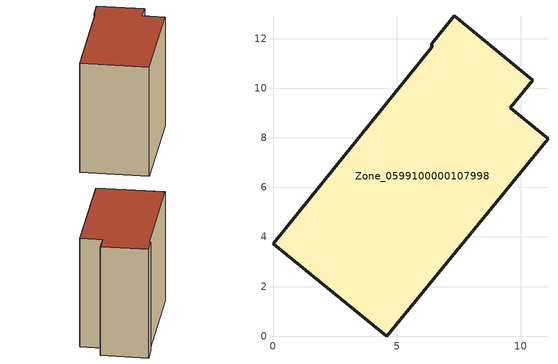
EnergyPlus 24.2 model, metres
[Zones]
Zone_0599100000107998
 floor ground (C_G): 11.1,7.97 4.59,0 0,3.73 6.41,11.65 6.41,11.8 7.31,12.92 10.48,10.33 9.57,9.22 z0
 wall outside (C_F): 6.41,11.65 0,3.73 4.59,0 11.1,7.97 9.57,9.22 10.48,10.33 7.31,12.92 6.41,11.8 6.41,11.65 z0:10.07
 roof outside (C_R): 7.31,12.92 6.41,11.8 6.41,11.65 0,3.73 4.59,0 11.1,7.97 9.57,9.22 10.48,10.33 z10.07
[BUILDING]
Pand.0599100000107998: North Axis=0; Terrain=City; Loads Convergence Tolerance Value=0.04; Temperature Convergence Tolerance Value=0.4; Solar Distribution=FullExterior; Maximum Number of Warmup Days=25; Minimum Number of Warmup Days=1
[Site:Location]
Rotterdam.The.Hague.AP_ZH_NLD Design_Conditions: Latitude=51.96; Longitude=4.45; Time Zone=1; Elevation=-4.5
[SITE:GROUNDTEMPERATURE:BUILDINGSURFACE]
18, 18, 18, 18, 18, 18, 18, 18, 18, 18, 18, 18
[MATERIAL] Thermal Absorptance=0.9; Solar Absorptance=0.7; Visible Absorptance=0.7
Name | Roughness | Thickness | Conductivity | Density | Specific Heat
G.TI.1946 | MediumSmooth | 0.15 | 1 | 540 | 1210
F.TI.1946 | Rough | 0.3 | 0.857143 | 1920 | 840
R.TI.1946 | MediumRough | 0.2 | 0.1 | 1500 | 1000
[CONSTRUCTION]
C_G: G.TI.1946
C_F: F.TI.1946
C_R: R.TI.1946
[ZONE]
Zone_0599100000107998: Type=1; Multiplier=1; Ceiling Height=Autocalculate; Volume=Autocalculate; Floor Area=autocalculate; Part of Total Floor Area=Yes
[ZONEINFILTRATION:DESIGNFLOWRATE]
Infil_Zone_0599100000107998: Zone or ZoneList or Space or SpaceList=Zone_0599100000107998; Schedule=AlwaysOn; Design Flow Rate Calculation Method=Flow/Area; Flow Rate per Floor Area=0.003; Constant Term Coefficient=1; Temperature Term Coefficient=0; Velocity Term Coefficient=0; Velocity Squared Term Coefficient=0
[HVACTEMPLATE:ZONE:IDEALLOADSAIRSYSTEM]
Zone_0599100000107998: Maximum Heating Supply Air Temperature=50; Minimum Cooling Supply Air Temperature=13; Maximum Heating Supply Air Humidity Ratio=0.0156; Minimum Cooling Supply Air Humidity Ratio=0.0077; Heating Limit=NoLimit; Cooling Limit=NoLimit; Dehumidification Control Type=ConstantSensibleHeatRatio; Cooling Sensible Heat Ratio=0.7; Dehumidification Setpoint=60; Humidification Control Type=None; Humidification Setpoint=30; Outdoor Air Method=None; Outdoor Air Flow Rate per Person=0.00944; Outdoor Air Flow Rate per Zone Floor Area=0; Outdoor Air Flow Rate per Zone=0; Demand Controlled Ventilation Type=None; Outdoor Air Economizer Type=NoEconomizer; Heat Recovery Type=None; Sensible Heat Recovery Effectiveness=0.7; Latent Heat Recovery Effectiveness=0.65
[ZONECONTROL:THERMOSTAT]
ThermostatControl_Zone_0599100000107998: Zone or ZoneList=Zone_0599100000107998; Control Type Schedule=DualSetpointControlType; Control 1=Thermostat_Zone_0599100000107998; Temperature Difference Between Cutout And Setpoint=0
[THERMOSTATSETPOINT:DUALSETPOINT]
Thermostat_Zone_0599100000107998: Heating Setpoint Temperature Schedule=HeatingSetpoint_Zone_0599100000107998; Cooling Setpoint Temperature Schedule=CoolingSetpoint_Zone_0599100000107998
[SCHEDULE:COMPACT]
HeatingSetpoint_Zone_0599100000107998: Through: 12/31, For: AllDays, Until: 24:00, 21
CoolingSetpoint_Zone_0599100000107998: Through: 12/31, For: AllDays, Until: 24:00, 24
DualSetpointControlType: Through: 12/31, For: AllDays, Until: 24:00, 4
AlwaysOn: Through: 12/31, For: AllDays, Until: 24:00, 1
